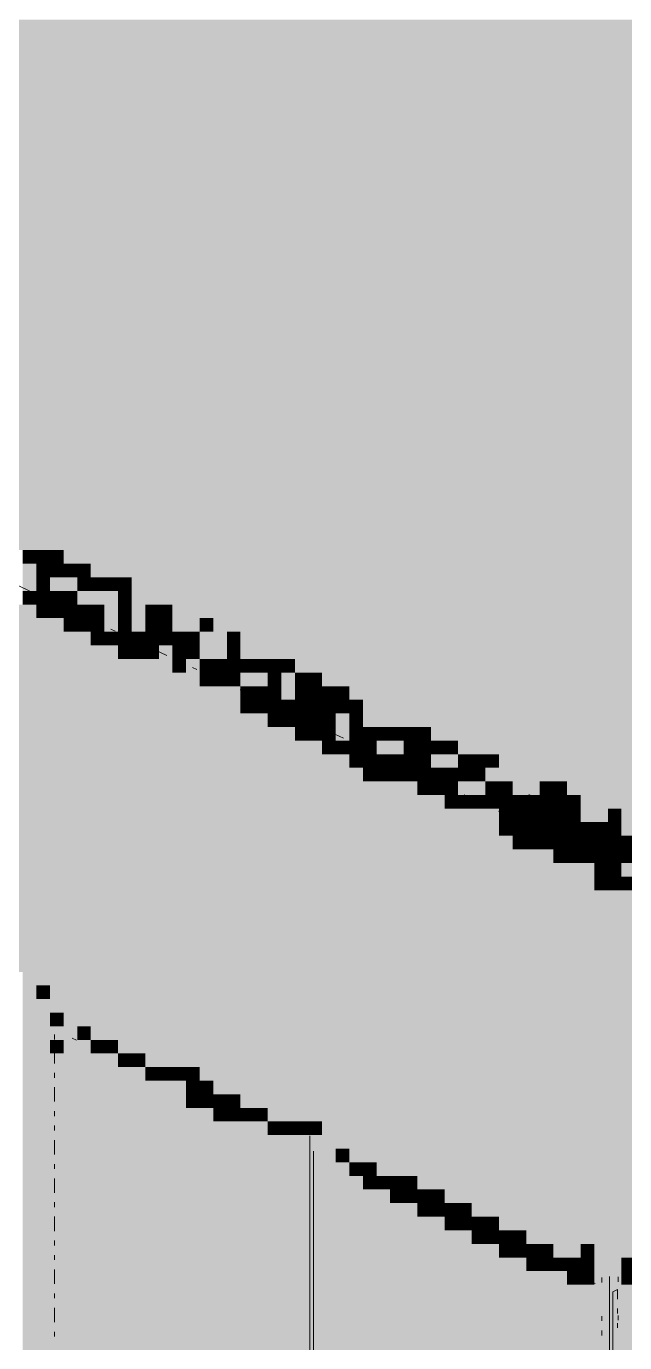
# Paper-space layout '03 3D Building and Roof' of a CAD drawing. Header units: millimetres. Extents: x 5 to 415, y 5 to 292.
# Drawn here: x 164.05 to 171.37, y 198.29 to 214.42 of the extents above; entities that cross this region are included whole.
import ezdxf

# ---------------------------------------------------------------- set-up
doc = ezdxf.new("R2010")
doc.units = ezdxf.units.MM
doc.layers.add('EXISTING', color=7, linetype='Continuous')
doc.layers.add('IMAGES', color=7, linetype='Continuous')

# ---------------------------------------------------------------- blocks, each defined once
blk = doc.blocks.new('SHEET_03')
at = {"layer": 'EXISTING', "color": 250, "lineweight": 9}
for p, q in [((164.184, 207.453), (163.867, 207.602)), ((164.553, 207.28), (164.289, 207.404)), ((164.764, 207.181), (164.659, 207.23)), ((164.922, 207.107), (164.87, 207.131)), ((165.133, 207.008), (165.081, 207.032)), ((165.292, 206.933), (165.239, 206.958)), ((165.978, 206.986), (166.083, 206.936)), ((165.767, 206.71), (165.45, 206.859)), ((165.978, 206.611), (165.872, 206.661)), ((166.136, 206.537), (166.083, 206.562)), ((166.347, 206.438), (166.241, 206.487)), ((166.505, 206.364), (166.452, 206.388)), ((166.716, 206.264), (166.664, 206.289)), ((167.349, 205.967), (166.875, 206.19)), ((167.56, 205.868), (167.455, 205.918)), ((167.719, 205.794), (167.666, 205.819)), ((167.93, 205.695), (167.824, 205.744)), ((168.088, 205.62), (168.035, 205.645)), ((168.299, 205.521), (168.246, 205.546)), ((168.932, 205.224), (168.457, 205.447)), ((169.143, 205.125), (169.038, 205.175)), ((169.301, 205.051), (169.249, 205.076)), ((169.513, 204.952), (169.407, 205.001)), ((170.198, 205.004), (170.251, 204.98)), ((169.671, 204.877), (169.618, 204.902)), ((169.882, 204.778), (169.829, 204.803)), ((170.146, 204.654), (170.04, 204.704)), ((170.515, 204.481), (170.251, 204.605)), ((170.726, 204.382), (170.62, 204.432)), ((170.884, 204.308), (170.832, 204.332)), ((171.095, 204.209), (171.043, 204.233)), ((171.306, 204.11), (171.201, 204.159)), ((164.393, 202.006), (164.393, 202.064)), ((164.608, 202.022), (164.662, 201.997)), ((164.393, 201.712), (164.393, 201.888)), ((164.393, 201.536), (164.393, 201.595)), ((164.393, 201.243), (164.393, 201.419)), ((164.393, 201.066), (164.393, 201.125)), ((166.541, 201.115), (166.594, 201.09)), ((164.393, 200.89), (164.393, 200.949)), ((167.519, 200.825), (167.519, 191.458)), ((164.393, 200.597), (164.393, 200.773)), ((167.561, 200.636), (167.561, 191.478)), ((164.393, 200.421), (164.393, 200.479)), ((164.393, 200.127), (164.393, 200.303)), ((164.393, 199.951), (164.393, 200.01)), ((164.393, 199.657), (164.393, 199.834)), ((169.349, 199.797), (169.403, 199.772)), ((164.393, 199.481), (164.393, 199.54)), ((164.393, 199.305), (164.393, 199.364)), ((164.393, 199.012), (164.393, 199.188)), ((170.745, 199.141), (170.798, 199.116)), ((170.959, 199.041), (171.013, 199.015)), ((171.094, 199.028), (171.094, 199.087)), ((171.186, 199.103), (171.186, 189.737)), ((171.294, 199.036), (171.294, 199.095)), ((164.393, 198.836), (164.393, 198.894)), ((171.228, 198.915), (171.286, 198.942)), ((171.228, 198.915), (171.228, 189.756)), ((171.286, 198.825), (171.286, 198.942)), ((164.393, 198.542), (164.393, 198.718)), ((171.286, 198.649), (171.286, 198.707)), ((171.094, 198.557), (171.094, 198.616)), ((171.286, 198.472), (171.286, 198.531)), ((171.294, 198.565), (171.294, 198.624)), ((164.393, 198.366), (164.393, 198.425)), ((171.094, 198.38), (171.094, 198.439))]:
    blk.add_line(p, q, dxfattribs=at)
at = {"layer": 'IMAGES', "color": 7}
for points in [[(150.671, 214.333), (193.33, 214.333), (150.671, 214.5), (193.33, 214.5)], [(151.005, 214.167), (193.663, 214.167), (151.005, 214.333), (193.663, 214.333)], [(151.338, 214), (194.163, 214), (151.338, 214.167), (194.163, 214.167)], [(151.838, 213.833), (194.496, 213.833), (151.838, 214), (194.496, 214)], [(152.171, 213.667), (194.663, 213.667), (152.171, 213.833), (194.663, 213.833)], [(152.504, 213.5), (195.163, 213.5), (152.504, 213.667), (195.163, 213.667)], [(152.838, 213.333), (195.496, 213.333), (152.838, 213.5), (195.496, 213.5)], [(153.171, 213.167), (195.83, 213.167), (153.171, 213.333), (195.83, 213.333)], [(153.671, 213), (196.163, 213), (153.671, 213.167), (196.163, 213.167)], [(153.671, 212.833), (196.496, 212.833), (153.671, 213), (196.496, 213)], [(154.504, 212.667), (196.996, 212.667), (154.504, 212.833), (196.996, 212.833)], [(154.671, 212.5), (197.329, 212.5), (154.671, 212.667), (197.329, 212.667)], [(155.004, 212.333), (197.496, 212.333), (155.004, 212.5), (197.496, 212.5)], [(155.337, 212.167), (197.663, 212.167), (155.337, 212.333), (197.663, 212.333)], [(155.837, 212), (197.829, 212), (155.837, 212.167), (197.829, 212.167)], [(156.17, 211.833), (198.162, 211.833), (156.17, 212), (198.162, 212)], [(156.337, 211.667), (198.662, 211.667), (156.337, 211.833), (198.662, 211.833)], [(156.67, 211.5), (198.996, 211.5), (156.67, 211.667), (198.996, 211.667)], [(157.003, 211.333), (199.162, 211.333), (157.003, 211.5), (199.162, 211.5)], [(157.337, 211.167), (199.662, 211.167), (157.337, 211.333), (199.662, 211.333)], [(157.837, 211), (199.995, 211), (157.837, 211.167), (199.995, 211.167)], [(158.17, 210.833), (200.329, 210.833), (158.17, 211), (200.329, 211)], [(158.67, 210.667), (200.662, 210.667), (158.67, 210.833), (200.662, 210.833)], [(159.003, 210.5), (200.995, 210.5), (159.003, 210.667), (200.995, 210.667)], [(159.336, 210.333), (201.329, 210.333), (159.336, 210.5), (201.329, 210.5)], [(159.67, 210.167), (201.828, 210.167), (159.67, 210.333), (201.828, 210.333)], [(159.836, 210), (202.162, 210), (159.836, 210.167), (202.162, 210.167)], [(160.17, 209.833), (202.328, 209.833), (160.17, 210), (202.328, 210)], [(160.669, 209.667), (202.828, 209.667), (160.669, 209.833), (202.828, 209.833)], [(161.169, 209.5), (203.162, 209.5), (161.169, 209.667), (203.162, 209.667)], [(161.336, 209.333), (203.495, 209.333), (161.336, 209.5), (203.495, 209.5)], [(161.669, 209.167), (203.995, 209.167), (161.669, 209.333), (203.995, 209.333)], [(162.169, 209), (204.328, 209), (162.169, 209.167), (204.328, 209.167)], [(162.502, 208.833), (204.495, 208.833), (162.502, 209), (204.495, 209)], [(162.836, 208.667), (204.994, 208.667), (162.836, 208.833), (204.994, 208.833)], [(163.002, 208.5), (205.328, 208.5), (163.002, 208.667), (205.328, 208.667)], [(163.502, 208.333), (205.661, 208.333), (163.502, 208.5), (205.661, 208.5)], [(163.836, 208.167), (205.994, 208.167), (163.836, 208.333), (205.994, 208.333)], [(163.836, 208), (164.169, 208), (163.836, 208.167), (164.169, 208.167)], [(164.169, 208), (206.328, 208), (164.169, 208.167), (206.328, 208.167)], [(164.002, 207.833), (164.169, 207.833), (164.002, 208), (164.169, 208)], [(164.169, 207.833), (164.335, 207.833), (164.169, 208), (164.335, 208)], [(164.335, 207.833), (164.502, 207.833), (164.335, 208), (164.502, 208)], [(164.502, 207.833), (206.661, 207.833), (164.502, 208), (206.661, 208)], [(164.002, 207.5), (164.169, 207.5), (164.002, 207.833), (164.169, 207.833)], [(164.169, 207.667), (164.335, 207.667), (164.169, 207.833), (164.335, 207.833)], [(164.335, 207.667), (164.502, 207.667), (164.335, 207.833), (164.502, 207.833)], [(164.502, 207.667), (164.669, 207.667), (164.502, 207.833), (164.669, 207.833)], [(164.669, 207.667), (164.835, 207.667), (164.669, 207.833), (164.835, 207.833)], [(164.835, 207.667), (207.161, 207.667), (164.835, 207.833), (207.161, 207.833)], [(164.169, 207.5), (164.335, 207.5), (164.169, 207.667), (164.335, 207.667)], [(164.335, 207.5), (164.669, 207.5), (164.335, 207.667), (164.669, 207.667)], [(164.669, 207.5), (164.835, 207.5), (164.669, 207.667), (164.835, 207.667)], [(164.835, 207.5), (165.002, 207.5), (164.835, 207.667), (165.002, 207.667)], [(165.002, 207.5), (165.169, 207.5), (165.002, 207.667), (165.169, 207.667)], [(165.169, 207.5), (165.335, 207.5), (165.169, 207.667), (165.335, 207.667)], [(165.335, 207.5), (207.494, 207.5), (165.335, 207.667), (207.494, 207.667)], [(164.002, 207.333), (164.169, 207.333), (164.002, 207.5), (164.169, 207.5)], [(164.169, 207.333), (164.335, 207.333), (164.169, 207.5), (164.335, 207.5)], [(164.335, 207.333), (164.502, 207.333), (164.335, 207.5), (164.502, 207.5)], [(164.502, 207.333), (164.669, 207.333), (164.502, 207.5), (164.669, 207.5)], [(164.669, 207.333), (165.002, 207.333), (164.669, 207.5), (165.002, 207.5)], [(165.002, 207), (165.169, 207), (165.002, 207.5), (165.169, 207.5)], [(165.169, 207.333), (165.335, 207.333), (165.169, 207.5), (165.335, 207.5)], [(165.335, 207.333), (165.669, 207.333), (165.335, 207.5), (165.669, 207.5)], [(165.669, 207.333), (207.827, 207.333), (165.669, 207.5), (207.827, 207.5)], [(163.836, 207.167), (164.169, 207.167), (163.836, 207.333), (164.169, 207.333)], [(164.169, 207.167), (164.335, 207.167), (164.169, 207.333), (164.335, 207.333)], [(164.335, 207.167), (164.502, 207.167), (164.335, 207.333), (164.502, 207.333)], [(164.502, 207.167), (164.669, 207.167), (164.502, 207.333), (164.669, 207.333)], [(164.669, 207.167), (164.835, 207.167), (164.669, 207.333), (164.835, 207.333)], [(164.835, 207.167), (165.002, 207.167), (164.835, 207.333), (165.002, 207.333)], [(165.169, 207.167), (165.335, 207.167), (165.169, 207.333), (165.335, 207.333)], [(165.335, 207), (165.502, 207), (165.335, 207.333), (165.502, 207.333)], [(165.502, 207.167), (165.669, 207.167), (165.502, 207.333), (165.669, 207.333)], [(165.669, 207.167), (165.835, 207.167), (165.669, 207.333), (165.835, 207.333)], [(165.835, 207.167), (166.168, 207.167), (165.835, 207.333), (166.168, 207.333)], [(166.168, 207.167), (208.161, 207.167), (166.168, 207.333), (208.161, 207.333)], [(154.504, 207), (164.169, 207), (154.504, 207.167), (164.169, 207.167)], [(164.169, 207), (164.502, 207), (164.169, 207.167), (164.502, 207.167)], [(164.502, 207), (164.669, 207), (164.502, 207.167), (164.669, 207.167)], [(164.669, 207), (164.835, 207), (164.669, 207.167), (164.835, 207.167)], [(164.835, 207), (165.002, 207), (164.835, 207.167), (165.002, 207.167)], [(165.169, 207), (165.335, 207), (165.169, 207.167), (165.335, 207.167)], [(165.502, 207), (165.669, 207), (165.502, 207.167), (165.669, 207.167)], [(165.669, 207), (165.835, 207), (165.669, 207.167), (165.835, 207.167)], [(165.835, 207), (166.168, 207), (165.835, 207.167), (166.168, 207.167)], [(166.168, 207), (166.335, 207), (166.168, 207.167), (166.335, 207.167)], [(166.335, 207), (208.494, 207), (166.335, 207.167), (208.494, 207.167)], [(154.837, 206.833), (164.502, 206.833), (154.837, 207), (164.502, 207)], [(164.502, 206.833), (164.835, 206.833), (164.502, 207), (164.835, 207)], [(164.835, 206.833), (165.002, 206.833), (164.835, 207), (165.002, 207)], [(165.002, 206.833), (165.169, 206.833), (165.002, 207), (165.169, 207)], [(165.169, 206.833), (165.335, 206.833), (165.169, 207), (165.335, 207)], [(165.335, 206.833), (165.502, 206.833), (165.335, 207), (165.502, 207)], [(165.502, 206.833), (165.669, 206.833), (165.502, 207), (165.669, 207)], [(165.669, 206.833), (165.835, 206.833), (165.669, 207), (165.835, 207)], [(165.835, 206.833), (166.002, 206.833), (165.835, 207), (166.002, 207)], [(166.002, 206.833), (166.168, 206.833), (166.002, 207), (166.168, 207)], [(166.168, 206.833), (166.502, 206.833), (166.168, 207), (166.502, 207)], [(166.502, 206.833), (166.668, 206.833), (166.502, 207), (166.668, 207)], [(166.668, 206.833), (208.994, 206.833), (166.668, 207), (208.994, 207)], [(155.337, 206.667), (164.835, 206.667), (155.337, 206.833), (164.835, 206.833)], [(164.835, 206.667), (165.169, 206.667), (164.835, 206.833), (165.169, 206.833)], [(165.169, 206.667), (165.335, 206.667), (165.169, 206.833), (165.335, 206.833)], [(165.335, 206.667), (165.502, 206.667), (165.335, 206.833), (165.502, 206.833)], [(165.502, 206.667), (165.669, 206.667), (165.502, 206.833), (165.669, 206.833)], [(165.669, 206.5), (165.835, 206.5), (165.669, 206.833), (165.835, 206.833)], [(165.835, 206.667), (166.002, 206.667), (165.835, 206.833), (166.002, 206.833)], [(166.002, 206.667), (166.168, 206.667), (166.002, 206.833), (166.168, 206.833)], [(166.168, 206.667), (166.502, 206.667), (166.168, 206.833), (166.502, 206.833)], [(166.502, 206.667), (166.668, 206.667), (166.502, 206.833), (166.668, 206.833)], [(166.668, 206.667), (209.16, 206.667), (166.668, 206.833), (209.16, 206.833)], [(155.67, 206.5), (165.169, 206.5), (155.67, 206.667), (165.169, 206.667)], [(165.169, 206.5), (165.669, 206.5), (165.169, 206.667), (165.669, 206.667)], [(165.835, 206.5), (166.002, 206.5), (165.835, 206.667), (166.002, 206.667)], [(166.002, 206.333), (166.168, 206.333), (166.002, 206.667), (166.168, 206.667)], [(166.168, 206.5), (166.335, 206.5), (166.168, 206.667), (166.335, 206.667)], [(166.335, 206.5), (166.502, 206.5), (166.335, 206.667), (166.502, 206.667)], [(166.502, 206.5), (166.668, 206.5), (166.502, 206.667), (166.668, 206.667)], [(166.668, 206.5), (166.835, 206.5), (166.668, 206.667), (166.835, 206.667)], [(166.835, 206.5), (167.002, 206.5), (166.835, 206.667), (167.002, 206.667)], [(167.002, 206.5), (167.168, 206.5), (167.002, 206.667), (167.168, 206.667)], [(167.168, 206.5), (167.335, 206.5), (167.168, 206.667), (167.335, 206.667)], [(167.335, 206.5), (209.494, 206.5), (167.335, 206.667), (209.494, 206.667)], [(156.004, 206.333), (165.669, 206.333), (156.004, 206.5), (165.669, 206.5)], [(165.669, 206.333), (166.002, 206.333), (165.669, 206.5), (166.002, 206.5)], [(166.168, 206.333), (166.335, 206.333), (166.168, 206.5), (166.335, 206.5)], [(166.335, 206.333), (166.502, 206.333), (166.335, 206.5), (166.502, 206.5)], [(166.502, 206.333), (166.668, 206.333), (166.502, 206.5), (166.668, 206.5)], [(166.668, 206.333), (167.002, 206.333), (166.668, 206.5), (167.002, 206.5)], [(167.002, 206.333), (167.168, 206.333), (167.002, 206.5), (167.168, 206.5)], [(167.168, 206.167), (167.335, 206.167), (167.168, 206.5), (167.335, 206.5)], [(167.335, 206.333), (167.501, 206.333), (167.335, 206.5), (167.501, 206.5)], [(167.501, 206.333), (167.668, 206.333), (167.501, 206.5), (167.668, 206.5)], [(167.668, 206.333), (209.827, 206.333), (167.668, 206.5), (209.827, 206.5)], [(156.67, 206.167), (166.002, 206.167), (156.67, 206.333), (166.002, 206.333)], [(166.002, 206.167), (166.335, 206.167), (166.002, 206.333), (166.335, 206.333)], [(166.335, 206.167), (166.668, 206.167), (166.335, 206.333), (166.668, 206.333)], [(166.668, 206.167), (166.835, 206.167), (166.668, 206.333), (166.835, 206.333)], [(166.835, 206.167), (167.002, 206.167), (166.835, 206.333), (167.002, 206.333)], [(167.002, 206.167), (167.168, 206.167), (167.002, 206.333), (167.168, 206.333)], [(167.335, 206.167), (167.501, 206.167), (167.335, 206.333), (167.501, 206.333)], [(167.501, 206.167), (167.668, 206.167), (167.501, 206.333), (167.668, 206.333)], [(167.668, 206.167), (167.835, 206.167), (167.668, 206.333), (167.835, 206.333)], [(167.835, 206.167), (168.001, 206.167), (167.835, 206.333), (168.001, 206.333)], [(168.001, 206.167), (210.327, 206.167), (168.001, 206.333), (210.327, 206.333)], [(156.837, 206), (166.335, 206), (156.837, 206.167), (166.335, 206.167)], [(166.335, 206), (166.668, 206), (166.335, 206.167), (166.668, 206.167)], [(166.668, 206), (166.835, 206), (166.668, 206.167), (166.835, 206.167)], [(166.835, 206), (167.002, 206), (166.835, 206.167), (167.002, 206.167)], [(167.002, 206), (167.168, 206), (167.002, 206.167), (167.168, 206.167)], [(167.168, 206), (167.335, 206), (167.168, 206.167), (167.335, 206.167)], [(167.335, 206), (167.501, 206), (167.335, 206.167), (167.501, 206.167)], [(167.501, 206), (167.668, 206), (167.501, 206.167), (167.668, 206.167)], [(167.668, 206), (167.835, 206), (167.668, 206.167), (167.835, 206.167)], [(167.835, 206), (168.001, 206), (167.835, 206.167), (168.001, 206.167)], [(168.001, 206), (168.168, 206), (168.001, 206.167), (168.168, 206.167)], [(168.168, 206), (168.501, 206), (168.168, 206.167), (168.501, 206.167)], [(168.501, 206), (210.66, 206), (168.501, 206.167), (210.66, 206.167)], [(156.837, 205.833), (166.668, 205.833), (156.837, 206), (166.668, 206)], [(166.668, 205.833), (167.002, 205.833), (166.668, 206), (167.002, 206)], [(167.002, 205.833), (167.168, 205.833), (167.002, 206), (167.168, 206)], [(167.168, 205.833), (167.335, 205.833), (167.168, 206), (167.335, 206)], [(167.335, 205.833), (167.501, 205.833), (167.335, 206), (167.501, 206)], [(167.501, 205.833), (167.668, 205.833), (167.501, 206), (167.668, 206)], [(167.668, 205.833), (167.835, 205.833), (167.668, 206), (167.835, 206)], [(167.835, 205.667), (168.001, 205.667), (167.835, 206), (168.001, 206)], [(168.001, 205.833), (168.168, 205.833), (168.001, 206), (168.168, 206)], [(168.168, 205.833), (168.501, 205.833), (168.168, 206), (168.501, 206)], [(168.501, 205.833), (168.835, 205.833), (168.501, 206), (168.835, 206)], [(168.835, 205.833), (210.993, 205.833), (168.835, 206), (210.993, 206)], [(157.337, 205.667), (167.002, 205.667), (157.337, 205.833), (167.002, 205.833)], [(167.002, 205.667), (167.335, 205.667), (167.002, 205.833), (167.335, 205.833)], [(167.335, 205.667), (167.501, 205.667), (167.335, 205.833), (167.501, 205.833)], [(167.501, 205.667), (167.668, 205.667), (167.501, 205.833), (167.668, 205.833)], [(167.668, 205.667), (167.835, 205.667), (167.668, 205.833), (167.835, 205.833)], [(168.001, 205.667), (168.168, 205.667), (168.001, 205.833), (168.168, 205.833)], [(168.168, 205.667), (168.335, 205.667), (168.168, 205.833), (168.335, 205.833)], [(168.335, 205.667), (168.501, 205.667), (168.335, 205.833), (168.501, 205.833)], [(168.501, 205.667), (168.668, 205.667), (168.501, 205.833), (168.668, 205.833)], [(168.668, 205.667), (168.835, 205.667), (168.668, 205.833), (168.835, 205.833)], [(168.835, 205.667), (169.001, 205.667), (168.835, 205.833), (169.001, 205.833)], [(169.001, 205.667), (169.334, 205.667), (169.001, 205.833), (169.334, 205.833)], [(169.334, 205.667), (211.327, 205.667), (169.334, 205.833), (211.327, 205.833)], [(157.67, 205.5), (167.335, 205.5), (157.67, 205.667), (167.335, 205.667)], [(167.335, 205.5), (167.668, 205.5), (167.335, 205.667), (167.668, 205.667)], [(167.668, 205.5), (167.835, 205.5), (167.668, 205.667), (167.835, 205.667)], [(167.835, 205.5), (168.001, 205.5), (167.835, 205.667), (168.001, 205.667)], [(168.001, 205.5), (168.168, 205.5), (168.001, 205.667), (168.168, 205.667)], [(168.168, 205.5), (168.335, 205.5), (168.168, 205.667), (168.335, 205.667)], [(168.335, 205.5), (168.668, 205.5), (168.335, 205.667), (168.668, 205.667)], [(168.668, 205.5), (168.835, 205.5), (168.668, 205.667), (168.835, 205.667)], [(168.835, 205.5), (169.001, 205.5), (168.835, 205.667), (169.001, 205.667)], [(169.001, 205.5), (169.168, 205.5), (169.001, 205.667), (169.168, 205.667)], [(169.168, 205.5), (169.334, 205.5), (169.168, 205.667), (169.334, 205.667)], [(169.334, 205.5), (169.668, 205.5), (169.334, 205.667), (169.668, 205.667)], [(169.668, 205.5), (211.66, 205.5), (169.668, 205.667), (211.66, 205.667)], [(158.17, 205.333), (167.668, 205.333), (158.17, 205.5), (167.668, 205.5)], [(167.668, 205.333), (168.001, 205.333), (167.668, 205.5), (168.001, 205.5)], [(168.001, 205.333), (168.168, 205.333), (168.001, 205.5), (168.168, 205.5)], [(168.168, 205.333), (168.335, 205.333), (168.168, 205.5), (168.335, 205.5)], [(168.335, 205.333), (168.501, 205.333), (168.335, 205.5), (168.501, 205.5)], [(168.501, 205.333), (168.668, 205.333), (168.501, 205.5), (168.668, 205.5)], [(168.668, 205.333), (168.835, 205.333), (168.668, 205.5), (168.835, 205.5)], [(168.835, 205.333), (169.001, 205.333), (168.835, 205.5), (169.001, 205.5)], [(169.001, 205.333), (169.334, 205.333), (169.001, 205.5), (169.334, 205.5)], [(169.334, 205.333), (169.501, 205.333), (169.334, 205.5), (169.501, 205.5)], [(169.501, 205.333), (169.668, 205.333), (169.501, 205.5), (169.668, 205.5)], [(169.668, 205.333), (169.834, 205.333), (169.668, 205.5), (169.834, 205.5)], [(169.834, 205.333), (212.16, 205.333), (169.834, 205.5), (212.16, 205.5)], [(158.503, 205.167), (168.168, 205.167), (158.503, 205.333), (168.168, 205.333)], [(168.168, 205.167), (168.335, 205.167), (168.168, 205.333), (168.335, 205.333)], [(168.335, 205.167), (168.501, 205.167), (168.335, 205.333), (168.501, 205.333)], [(168.501, 205.167), (168.668, 205.167), (168.501, 205.333), (168.668, 205.333)], [(168.668, 205.167), (168.835, 205.167), (168.668, 205.333), (168.835, 205.333)], [(168.835, 205.167), (169.001, 205.167), (168.835, 205.333), (169.001, 205.333)], [(169.001, 205.167), (169.168, 205.167), (169.001, 205.333), (169.168, 205.333)], [(169.168, 205.167), (169.334, 205.167), (169.168, 205.333), (169.334, 205.333)], [(169.334, 205.167), (169.501, 205.167), (169.334, 205.333), (169.501, 205.333)], [(169.501, 205.167), (169.668, 205.167), (169.501, 205.333), (169.668, 205.333)], [(169.668, 205.167), (170.001, 205.167), (169.668, 205.333), (170.001, 205.333)], [(170.001, 205.167), (170.334, 205.167), (170.001, 205.333), (170.334, 205.333)], [(170.334, 205.167), (212.493, 205.167), (170.334, 205.333), (212.493, 205.333)], [(158.836, 205), (168.501, 205), (158.836, 205.167), (168.501, 205.167)], [(168.501, 205), (168.835, 205), (168.501, 205.167), (168.835, 205.167)], [(168.835, 205), (169.001, 205), (168.835, 205.167), (169.001, 205.167)], [(169.001, 205), (169.168, 205), (169.001, 205.167), (169.168, 205.167)], [(169.168, 205), (169.334, 205), (169.168, 205.167), (169.334, 205.167)], [(169.334, 205), (169.668, 205), (169.334, 205.167), (169.668, 205.167)], [(169.668, 205), (169.834, 205), (169.668, 205.167), (169.834, 205.167)], [(169.834, 205), (170.001, 205), (169.834, 205.167), (170.001, 205.167)], [(170.001, 205), (170.334, 205), (170.001, 205.167), (170.334, 205.167)], [(170.334, 205), (170.501, 205), (170.334, 205.167), (170.501, 205.167)], [(170.501, 205), (170.668, 205), (170.501, 205.167), (170.668, 205.167)], [(170.668, 205), (212.66, 205), (170.668, 205.167), (212.66, 205.167)], [(159.17, 204.833), (168.835, 204.833), (159.17, 205), (168.835, 205)], [(168.835, 204.833), (169.168, 204.833), (168.835, 205), (169.168, 205)], [(169.168, 204.833), (169.334, 204.833), (169.168, 205), (169.334, 205)], [(169.334, 204.833), (169.501, 204.833), (169.334, 205), (169.501, 205)], [(169.501, 204.833), (169.668, 204.833), (169.501, 205), (169.668, 205)], [(169.668, 204.833), (169.834, 204.833), (169.668, 205), (169.834, 205)], [(169.834, 204.833), (170.001, 204.833), (169.834, 205), (170.001, 205)], [(170.001, 204.833), (170.168, 204.833), (170.001, 205), (170.168, 205)], [(170.168, 204.833), (170.334, 204.833), (170.168, 205), (170.334, 205)], [(170.334, 204.833), (170.501, 204.833), (170.334, 205), (170.501, 205)], [(170.501, 204.833), (170.668, 204.833), (170.501, 205), (170.668, 205)], [(170.668, 204.833), (170.834, 204.833), (170.668, 205), (170.834, 205)], [(170.834, 204.833), (171.167, 204.833), (170.834, 205), (171.167, 205)], [(171.167, 204.833), (212.993, 204.833), (171.167, 205), (212.993, 205)], [(159.503, 204.667), (169.168, 204.667), (159.503, 204.833), (169.168, 204.833)], [(169.168, 204.667), (169.501, 204.667), (169.168, 204.833), (169.501, 204.833)], [(169.501, 204.667), (169.834, 204.667), (169.501, 204.833), (169.834, 204.833)], [(169.834, 204.667), (170.001, 204.667), (169.834, 204.833), (170.001, 204.833)], [(170.001, 204.667), (170.168, 204.667), (170.001, 204.833), (170.168, 204.833)], [(170.168, 204.667), (170.334, 204.667), (170.168, 204.833), (170.334, 204.833)], [(170.334, 204.667), (170.501, 204.667), (170.334, 204.833), (170.501, 204.833)], [(170.501, 204.667), (170.668, 204.667), (170.501, 204.833), (170.668, 204.833)], [(170.668, 204.667), (170.834, 204.667), (170.668, 204.833), (170.834, 204.833)], [(170.834, 204.667), (171.167, 204.667), (170.834, 204.833), (171.167, 204.833)], [(171.167, 204.667), (171.334, 204.667), (171.167, 204.833), (171.334, 204.833)], [(171.334, 204.667), (213.493, 204.667), (171.334, 204.833), (213.493, 204.833)], [(159.836, 204.5), (169.501, 204.5), (159.836, 204.667), (169.501, 204.667)], [(169.501, 204.5), (169.834, 204.5), (169.501, 204.667), (169.834, 204.667)], [(169.834, 204.5), (170.001, 204.5), (169.834, 204.667), (170.001, 204.667)], [(170.001, 204.5), (170.168, 204.5), (170.001, 204.667), (170.168, 204.667)], [(170.168, 204.5), (170.334, 204.5), (170.168, 204.667), (170.334, 204.667)], [(170.334, 204.5), (170.501, 204.5), (170.334, 204.667), (170.501, 204.667)], [(170.501, 204.5), (170.668, 204.5), (170.501, 204.667), (170.668, 204.667)], [(170.668, 204.5), (170.834, 204.5), (170.668, 204.667), (170.834, 204.667)], [(170.834, 204.5), (171.001, 204.5), (170.834, 204.667), (171.001, 204.667)], [(171.001, 204.5), (171.167, 204.5), (171.001, 204.667), (171.167, 204.667)], [(171.167, 204.5), (171.334, 204.5), (171.167, 204.667), (171.334, 204.667)], [(171.334, 204.5), (171.667, 204.5), (171.334, 204.667), (171.667, 204.667)], [(160.336, 204.333), (170.001, 204.333), (160.336, 204.5), (170.001, 204.5)], [(170.001, 204.333), (170.168, 204.333), (170.001, 204.5), (170.168, 204.5)], [(170.168, 204.333), (170.334, 204.333), (170.168, 204.5), (170.334, 204.5)], [(170.334, 204.333), (170.501, 204.333), (170.334, 204.5), (170.501, 204.5)], [(170.501, 204.333), (170.668, 204.333), (170.501, 204.5), (170.668, 204.5)], [(170.668, 204.333), (170.834, 204.333), (170.668, 204.5), (170.834, 204.5)], [(170.834, 204.333), (171.001, 204.333), (170.834, 204.5), (171.001, 204.5)], [(171.001, 204.333), (171.167, 204.333), (171.001, 204.5), (171.167, 204.5)], [(171.167, 204.333), (171.334, 204.333), (171.167, 204.5), (171.334, 204.5)], [(171.334, 204.333), (171.501, 204.333), (171.334, 204.5), (171.501, 204.5)], [(160.669, 204.167), (170.168, 204.167), (160.669, 204.333), (170.168, 204.333)], [(170.168, 204.167), (170.501, 204.167), (170.168, 204.333), (170.501, 204.333)], [(170.501, 204.167), (170.668, 204.167), (170.501, 204.333), (170.668, 204.333)], [(170.668, 204.167), (170.834, 204.167), (170.668, 204.333), (170.834, 204.333)], [(170.834, 204.167), (171.001, 204.167), (170.834, 204.333), (171.001, 204.333)], [(171.001, 204.167), (171.167, 204.167), (171.001, 204.333), (171.167, 204.333)], [(171.167, 204.167), (171.334, 204.167), (171.167, 204.333), (171.334, 204.333)], [(171.334, 204.167), (171.501, 204.167), (171.334, 204.333), (171.501, 204.333)], [(161.003, 204), (170.501, 204), (161.003, 204.167), (170.501, 204.167)], [(170.501, 204), (171.001, 204), (170.501, 204.167), (171.001, 204.167)], [(171.001, 204), (171.167, 204), (171.001, 204.167), (171.167, 204.167)], [(171.167, 204), (171.334, 204), (171.167, 204.167), (171.334, 204.167)], [(171.334, 204), (171.667, 204), (171.334, 204.167), (171.667, 204.167)], [(161.336, 203.833), (171.001, 203.833), (161.336, 204), (171.001, 204)], [(171.001, 203.833), (171.167, 203.833), (171.001, 204), (171.167, 204)], [(171.167, 203.833), (171.334, 203.833), (171.167, 204), (171.334, 204)], [(171.334, 203.833), (171.501, 203.833), (171.334, 204), (171.501, 204)], [(161.669, 203.667), (171.334, 203.667), (161.669, 203.833), (171.334, 203.833)], [(171.334, 203.667), (171.667, 203.667), (171.334, 203.833), (171.667, 203.833)], [(162.003, 203.5), (171.667, 203.5), (162.003, 203.667), (171.667, 203.667)], [(162.336, 203.333), (172.001, 203.333), (162.336, 203.5), (172.001, 203.5)], [(162.836, 203.167), (172.334, 203.167), (162.836, 203.333), (172.334, 203.333)], [(163.002, 203), (172.667, 203), (163.002, 203.167), (172.667, 203.167)], [(163.336, 202.833), (173.167, 202.833), (163.336, 203), (173.167, 203)], [(164.002, 202.667), (173.334, 202.667), (164.002, 202.833), (173.334, 202.833)], [(164.002, 193), (164.169, 193), (164.002, 202.667), (164.169, 202.667)], [(164.169, 202.5), (164.335, 202.5), (164.169, 202.667), (164.335, 202.667)], [(164.335, 202.5), (173.667, 202.5), (164.335, 202.667), (173.667, 202.667)], [(164.169, 202.333), (164.502, 202.333), (164.169, 202.5), (164.502, 202.5)], [(164.502, 202.333), (174.167, 202.333), (164.502, 202.5), (174.167, 202.5)], [(164.169, 192.833), (164.335, 192.833), (164.169, 202.333), (164.335, 202.333)], [(164.335, 202.167), (164.502, 202.167), (164.335, 202.333), (164.502, 202.333)], [(164.502, 202.167), (164.835, 202.167), (164.502, 202.333), (164.835, 202.333)], [(164.835, 202.167), (174.5, 202.167), (164.835, 202.333), (174.5, 202.333)], [(164.335, 202), (164.669, 202), (164.335, 202.167), (164.669, 202.167)], [(164.669, 202), (164.835, 202), (164.669, 202.167), (164.835, 202.167)], [(164.835, 202), (165.169, 202), (164.835, 202.167), (165.169, 202.167)], [(165.169, 202), (174.833, 202), (165.169, 202.167), (174.833, 202.167)], [(164.335, 201.833), (164.502, 201.833), (164.335, 202), (164.502, 202)], [(164.502, 201.833), (164.835, 201.833), (164.502, 202), (164.835, 202)], [(164.835, 201.833), (165.002, 201.833), (164.835, 202), (165.002, 202)], [(165.002, 201.833), (165.169, 201.833), (165.002, 202), (165.169, 202)], [(165.169, 201.833), (165.502, 201.833), (165.169, 202), (165.502, 202)], [(165.502, 201.833), (175.167, 201.833), (165.502, 202), (175.167, 202)], [(164.335, 201.667), (165.169, 201.667), (164.335, 201.833), (165.169, 201.833)], [(165.169, 201.667), (165.335, 201.667), (165.169, 201.833), (165.335, 201.833)], [(165.335, 201.667), (165.502, 201.667), (165.335, 201.833), (165.502, 201.833)], [(165.502, 201.667), (166.002, 201.667), (165.502, 201.833), (166.002, 201.833)], [(166.002, 201.667), (175.5, 201.667), (166.002, 201.833), (175.5, 201.833)], [(164.335, 201.5), (165.502, 201.5), (164.335, 201.667), (165.502, 201.667)], [(165.502, 201.5), (165.669, 201.5), (165.502, 201.667), (165.669, 201.667)], [(165.669, 201.5), (165.835, 201.5), (165.669, 201.667), (165.835, 201.667)], [(165.835, 201.5), (166.002, 201.5), (165.835, 201.667), (166.002, 201.667)], [(166.002, 201.5), (166.168, 201.5), (166.002, 201.667), (166.168, 201.667)], [(166.168, 201.5), (176, 201.5), (166.168, 201.667), (176, 201.667)], [(164.335, 201.167), (166.002, 201.167), (164.335, 201.5), (166.002, 201.5)], [(166.002, 201.333), (166.168, 201.333), (166.002, 201.5), (166.168, 201.5)], [(166.168, 201.333), (166.335, 201.333), (166.168, 201.5), (166.335, 201.5)], [(166.335, 201.333), (166.668, 201.333), (166.335, 201.5), (166.668, 201.5)], [(166.668, 201.333), (176.333, 201.333), (166.668, 201.5), (176.333, 201.5)], [(166.002, 201.167), (166.168, 201.167), (166.002, 201.333), (166.168, 201.333)], [(166.168, 201.167), (166.335, 201.167), (166.168, 201.333), (166.335, 201.333)], [(166.335, 201.167), (166.502, 201.167), (166.335, 201.333), (166.502, 201.333)], [(166.502, 201.167), (166.668, 201.167), (166.502, 201.333), (166.668, 201.333)], [(166.668, 201.167), (167.002, 201.167), (166.668, 201.333), (167.002, 201.333)], [(167.002, 201.167), (176.666, 201.167), (167.002, 201.333), (176.666, 201.333)], [(164.335, 201), (166.335, 201), (164.335, 201.167), (166.335, 201.167)], [(166.335, 201), (166.502, 201), (166.335, 201.167), (166.502, 201.167)], [(166.502, 201), (166.668, 201), (166.502, 201.167), (166.668, 201.167)], [(166.668, 201), (166.835, 201), (166.668, 201.167), (166.835, 201.167)], [(166.835, 201), (167.002, 201), (166.835, 201.167), (167.002, 201.167)], [(167.002, 201), (167.668, 201), (167.002, 201.167), (167.668, 201.167)], [(167.668, 201), (176.833, 201), (167.668, 201.167), (176.833, 201.167)], [(164.335, 200.833), (167.002, 200.833), (164.335, 201), (167.002, 201)], [(167.002, 200.833), (167.168, 200.833), (167.002, 201), (167.168, 201)], [(167.168, 200.833), (167.335, 200.833), (167.168, 201), (167.335, 201)], [(167.335, 200.833), (167.501, 200.833), (167.335, 201), (167.501, 201)], [(167.501, 200.833), (167.668, 200.833), (167.501, 201), (167.668, 201)], [(167.668, 200.5), (167.835, 200.5), (167.668, 201), (167.835, 201)], [(167.835, 200.833), (177.333, 200.833), (167.835, 201), (177.333, 201)], [(164.335, 200.667), (167.501, 200.667), (164.335, 200.833), (167.501, 200.833)], [(167.501, 191.5), (167.668, 191.5), (167.501, 200.833), (167.668, 200.833)], [(167.835, 200.667), (177.666, 200.667), (167.835, 200.833), (177.666, 200.833)], [(164.335, 193), (167.335, 193), (164.335, 200.667), (167.335, 200.667)], [(167.335, 191.5), (167.501, 191.5), (167.335, 200.667), (167.501, 200.667)], [(167.835, 200.5), (168.001, 200.5), (167.835, 200.667), (168.001, 200.667)], [(168.001, 200.5), (168.335, 200.5), (168.001, 200.667), (168.335, 200.667)], [(168.335, 200.5), (178, 200.5), (168.335, 200.667), (178, 200.667)], [(167.668, 191.333), (168.001, 191.333), (167.668, 200.5), (168.001, 200.5)], [(168.001, 200.333), (168.168, 200.333), (168.001, 200.5), (168.168, 200.5)], [(168.168, 200.333), (168.335, 200.333), (168.168, 200.5), (168.335, 200.5)], [(168.335, 200.333), (168.835, 200.333), (168.335, 200.5), (168.835, 200.5)], [(168.835, 200.333), (178.333, 200.333), (168.835, 200.5), (178.333, 200.5)], [(168.001, 191.167), (168.168, 191.167), (168.001, 200.333), (168.168, 200.333)], [(168.168, 200.167), (168.335, 200.167), (168.168, 200.333), (168.335, 200.333)], [(168.335, 200.167), (168.501, 200.167), (168.335, 200.333), (168.501, 200.333)], [(168.501, 200.167), (168.668, 200.167), (168.501, 200.333), (168.668, 200.333)], [(168.668, 200.167), (168.835, 200.167), (168.668, 200.333), (168.835, 200.333)], [(168.835, 200.167), (169.168, 200.167), (168.835, 200.333), (169.168, 200.333)], [(169.168, 200.167), (178.666, 200.167), (169.168, 200.333), (178.666, 200.333)], [(168.168, 200), (168.501, 200), (168.168, 200.167), (168.501, 200.167)], [(168.501, 200), (168.668, 200), (168.501, 200.167), (168.668, 200.167)], [(168.668, 200), (168.835, 200), (168.668, 200.167), (168.835, 200.167)], [(168.835, 200), (169.001, 200), (168.835, 200.167), (169.001, 200.167)], [(169.001, 200), (169.168, 200), (169.001, 200.167), (169.168, 200.167)], [(169.168, 200), (169.501, 200), (169.168, 200.167), (169.501, 200.167)], [(169.501, 200), (179.166, 200), (169.501, 200.167), (179.166, 200.167)], [(168.168, 199.833), (168.835, 199.833), (168.168, 200), (168.835, 200)], [(168.835, 199.833), (169.001, 199.833), (168.835, 200), (169.001, 200)], [(169.001, 199.833), (169.168, 199.833), (169.001, 200), (169.168, 200)], [(169.168, 199.833), (169.334, 199.833), (169.168, 200), (169.334, 200)], [(169.334, 199.833), (169.501, 199.833), (169.334, 200), (169.501, 200)], [(169.501, 199.833), (169.834, 199.833), (169.501, 200), (169.834, 200)], [(169.834, 199.833), (179.499, 199.833), (169.834, 200), (179.499, 200)], [(168.168, 199.667), (169.168, 199.667), (168.168, 199.833), (169.168, 199.833)], [(169.168, 199.667), (169.334, 199.667), (169.168, 199.833), (169.334, 199.833)], [(169.334, 199.667), (169.501, 199.667), (169.334, 199.833), (169.501, 199.833)], [(169.501, 199.667), (169.668, 199.667), (169.501, 199.833), (169.668, 199.833)], [(169.668, 199.667), (169.834, 199.667), (169.668, 199.833), (169.834, 199.833)], [(169.834, 199.667), (170.168, 199.667), (169.834, 199.833), (170.168, 199.833)], [(170.168, 199.667), (179.833, 199.667), (170.168, 199.833), (179.833, 199.833)], [(168.168, 199.5), (169.501, 199.5), (168.168, 199.667), (169.501, 199.667)], [(169.501, 199.5), (169.668, 199.5), (169.501, 199.667), (169.668, 199.667)], [(169.668, 199.5), (169.834, 199.5), (169.668, 199.667), (169.834, 199.667)], [(169.834, 199.5), (170.001, 199.5), (169.834, 199.667), (170.001, 199.667)], [(170.001, 199.5), (170.168, 199.5), (170.001, 199.667), (170.168, 199.667)], [(170.168, 199.5), (170.501, 199.5), (170.168, 199.667), (170.501, 199.667)], [(170.501, 199.5), (180.166, 199.5), (170.501, 199.667), (180.166, 199.667)], [(168.168, 199.333), (169.834, 199.333), (168.168, 199.5), (169.834, 199.5)], [(169.834, 199.333), (170.001, 199.333), (169.834, 199.5), (170.001, 199.5)], [(170.001, 199.333), (170.168, 199.333), (170.001, 199.5), (170.168, 199.5)], [(170.168, 199.333), (170.334, 199.333), (170.168, 199.5), (170.334, 199.5)], [(170.334, 199.333), (170.501, 199.333), (170.334, 199.5), (170.501, 199.5)], [(170.501, 199.333), (170.834, 199.333), (170.501, 199.5), (170.834, 199.5)], [(170.834, 199.333), (171.001, 199.333), (170.834, 199.5), (171.001, 199.5)], [(171.001, 199.333), (171.334, 199.333), (171.001, 199.5), (171.334, 199.5)], [(171.334, 199.333), (180.499, 199.333), (171.334, 199.5), (180.499, 199.5)], [(168.168, 199.167), (170.168, 199.167), (168.168, 199.333), (170.168, 199.333)], [(170.168, 199.167), (170.334, 199.167), (170.168, 199.333), (170.334, 199.333)], [(170.334, 199.167), (170.501, 199.167), (170.334, 199.333), (170.501, 199.333)], [(170.501, 199.167), (170.668, 199.167), (170.501, 199.333), (170.668, 199.333)], [(170.668, 199.167), (170.834, 199.167), (170.668, 199.333), (170.834, 199.333)], [(170.834, 199.167), (171.001, 199.167), (170.834, 199.333), (171.001, 199.333)], [(171.001, 199.167), (171.334, 199.167), (171.001, 199.333), (171.334, 199.333)], [(171.334, 199.167), (171.501, 199.167), (171.334, 199.333), (171.501, 199.333)], [(168.168, 199), (170.668, 199), (168.168, 199.167), (170.668, 199.167)], [(170.668, 199), (170.834, 199), (170.668, 199.167), (170.834, 199.167)], [(170.834, 199), (171.001, 199), (170.834, 199.167), (171.001, 199.167)], [(171.001, 199), (171.334, 199), (171.001, 199.167), (171.334, 199.167)], [(171.334, 199), (171.501, 199), (171.334, 199.167), (171.501, 199.167)], [(168.168, 191.333), (171.001, 191.333), (168.168, 199), (171.001, 199)], [(171.001, 189.833), (171.334, 189.833), (171.001, 199), (171.334, 199)], [(171.334, 189.833), (171.501, 189.833), (171.334, 199), (171.501, 199)]]:
    blk.add_solid(points, dxfattribs=at)

psp = doc.layouts.new('03 3D Building and Roof')

# ---------------------------------------------------------------- block references
psp.add_blockref('SHEET_03', (0, 0))

doc.saveas('drawing.dxf')
